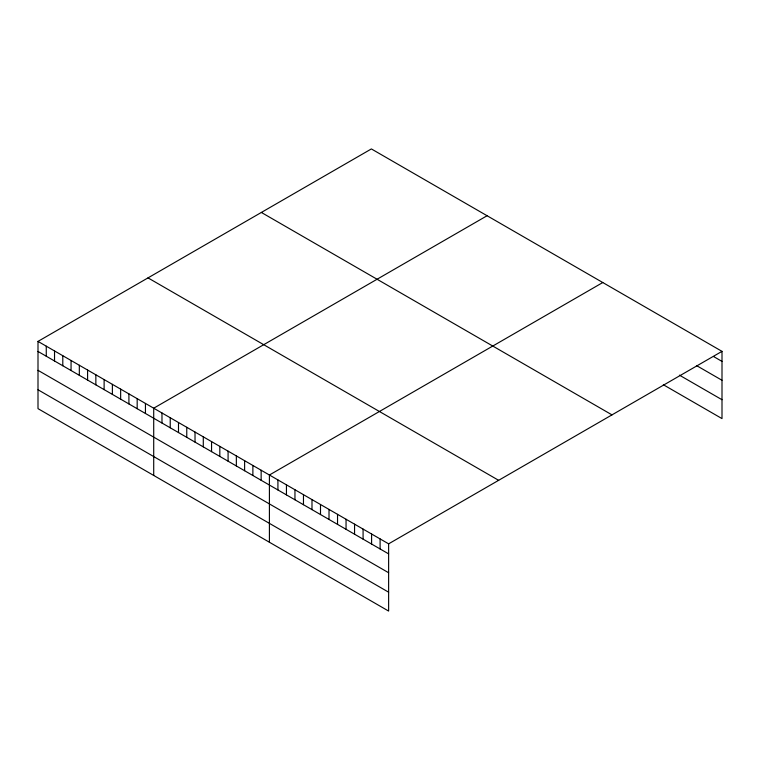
<?xml version="1.0" encoding="UTF-8"?>
<svg xmlns="http://www.w3.org/2000/svg" width="760" height="760" viewBox="0 0 760 760"><rect width="100%" height="100%" fill="white"/><g stroke="black" fill="none" stroke-linecap="round" stroke-linejoin="round"><path stroke-width="1.14" d="M38 341.401L388.626 543.837L388.626 611.068L38 408.642L38 341.401L371.374 148.931L722 351.358L722 418.599L663.337 384.731M487.084 215.736L153.71 408.205L153.71 475.437M602.784 282.53L269.41 475.009L269.41 542.241M388.626 543.837L722 351.358M713.488 356.488L722 361.399M696.454 365.531L722 380.276M679.421 375.145L722 399.722M261.364 212.448L611.99 414.874M148.01 277.885L498.636 480.32M38 351.443L388.626 553.878M38 370.32L388.626 572.745M38 389.766L388.626 592.192M380.104 538.916L380.104 548.957M371.592 534.005L371.592 544.046M363.08 529.083L363.08 539.125M354.559 524.172L354.559 534.214M346.047 519.251L346.047 529.292M337.535 514.339L337.535 524.381M329.013 509.418L329.013 519.46M320.501 504.507L320.501 514.548M311.99 499.586L311.99 509.627M303.468 494.675L303.468 504.716M294.956 489.753L294.956 499.795M286.444 484.842L286.444 494.883M277.923 479.921L277.923 489.962M261.145 470.24L261.145 480.272M252.88 465.462L252.88 475.503M244.615 460.693L244.615 470.734M236.35 455.924L236.35 465.965M228.085 451.145L228.085 461.187M219.82 446.376L219.82 456.418M211.555 441.608L211.555 451.649M203.291 436.838L203.291 446.88M195.025 432.06L195.025 442.101M186.761 427.291L186.761 437.332M178.495 422.522L178.495 432.563M170.23 417.753L170.23 427.785M161.975 412.974L161.975 423.016M145.445 403.437L145.445 413.478M137.18 398.667L137.18 408.699M128.915 393.889L128.915 403.93M120.65 389.12L120.65 399.161M112.385 384.351L112.385 394.392M104.12 379.572L104.12 389.614M95.855 374.803L95.855 384.845M87.59 370.034L87.59 380.076M79.325 365.265L79.325 375.298M71.06 360.487L71.06 370.528M62.795 355.718L62.795 365.759M54.53 350.949L54.53 360.99M46.265 346.18L46.265 356.212"/></g></svg>
